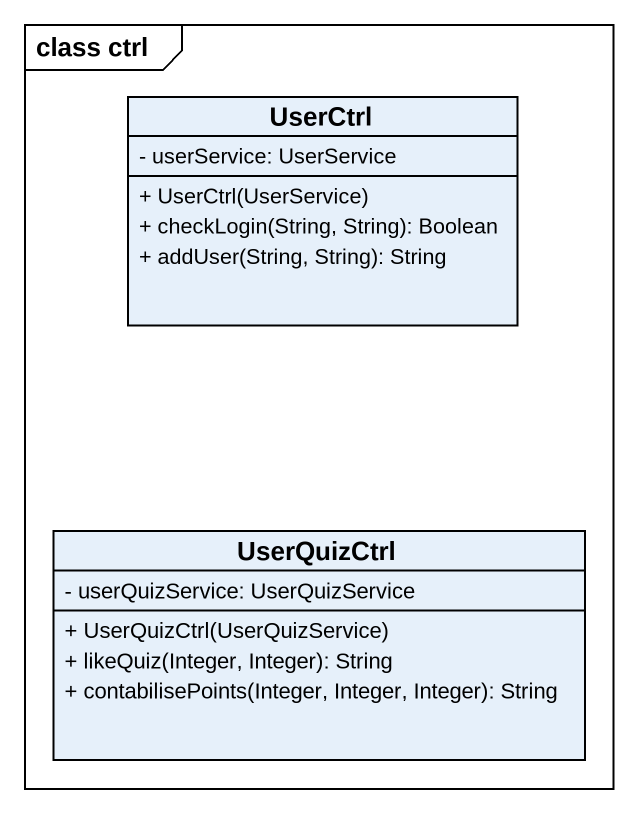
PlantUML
@startuml
mainframe class ctrl
hide circle
hide empty members
skinparam classAttributeIconSize 0
class UserCtrl {
  - userService: UserService
  + UserCtrl(UserService)
  + checkLogin(String, String): Boolean
  + addUser(String, String): String
}
class UserQuizCtrl {
  - userQuizService: UserQuizService
  + UserQuizCtrl(UserQuizService)
  + likeQuiz(Integer, Integer): String
  + contabilisePoints(Integer, Integer, Integer): String
}
@enduml
